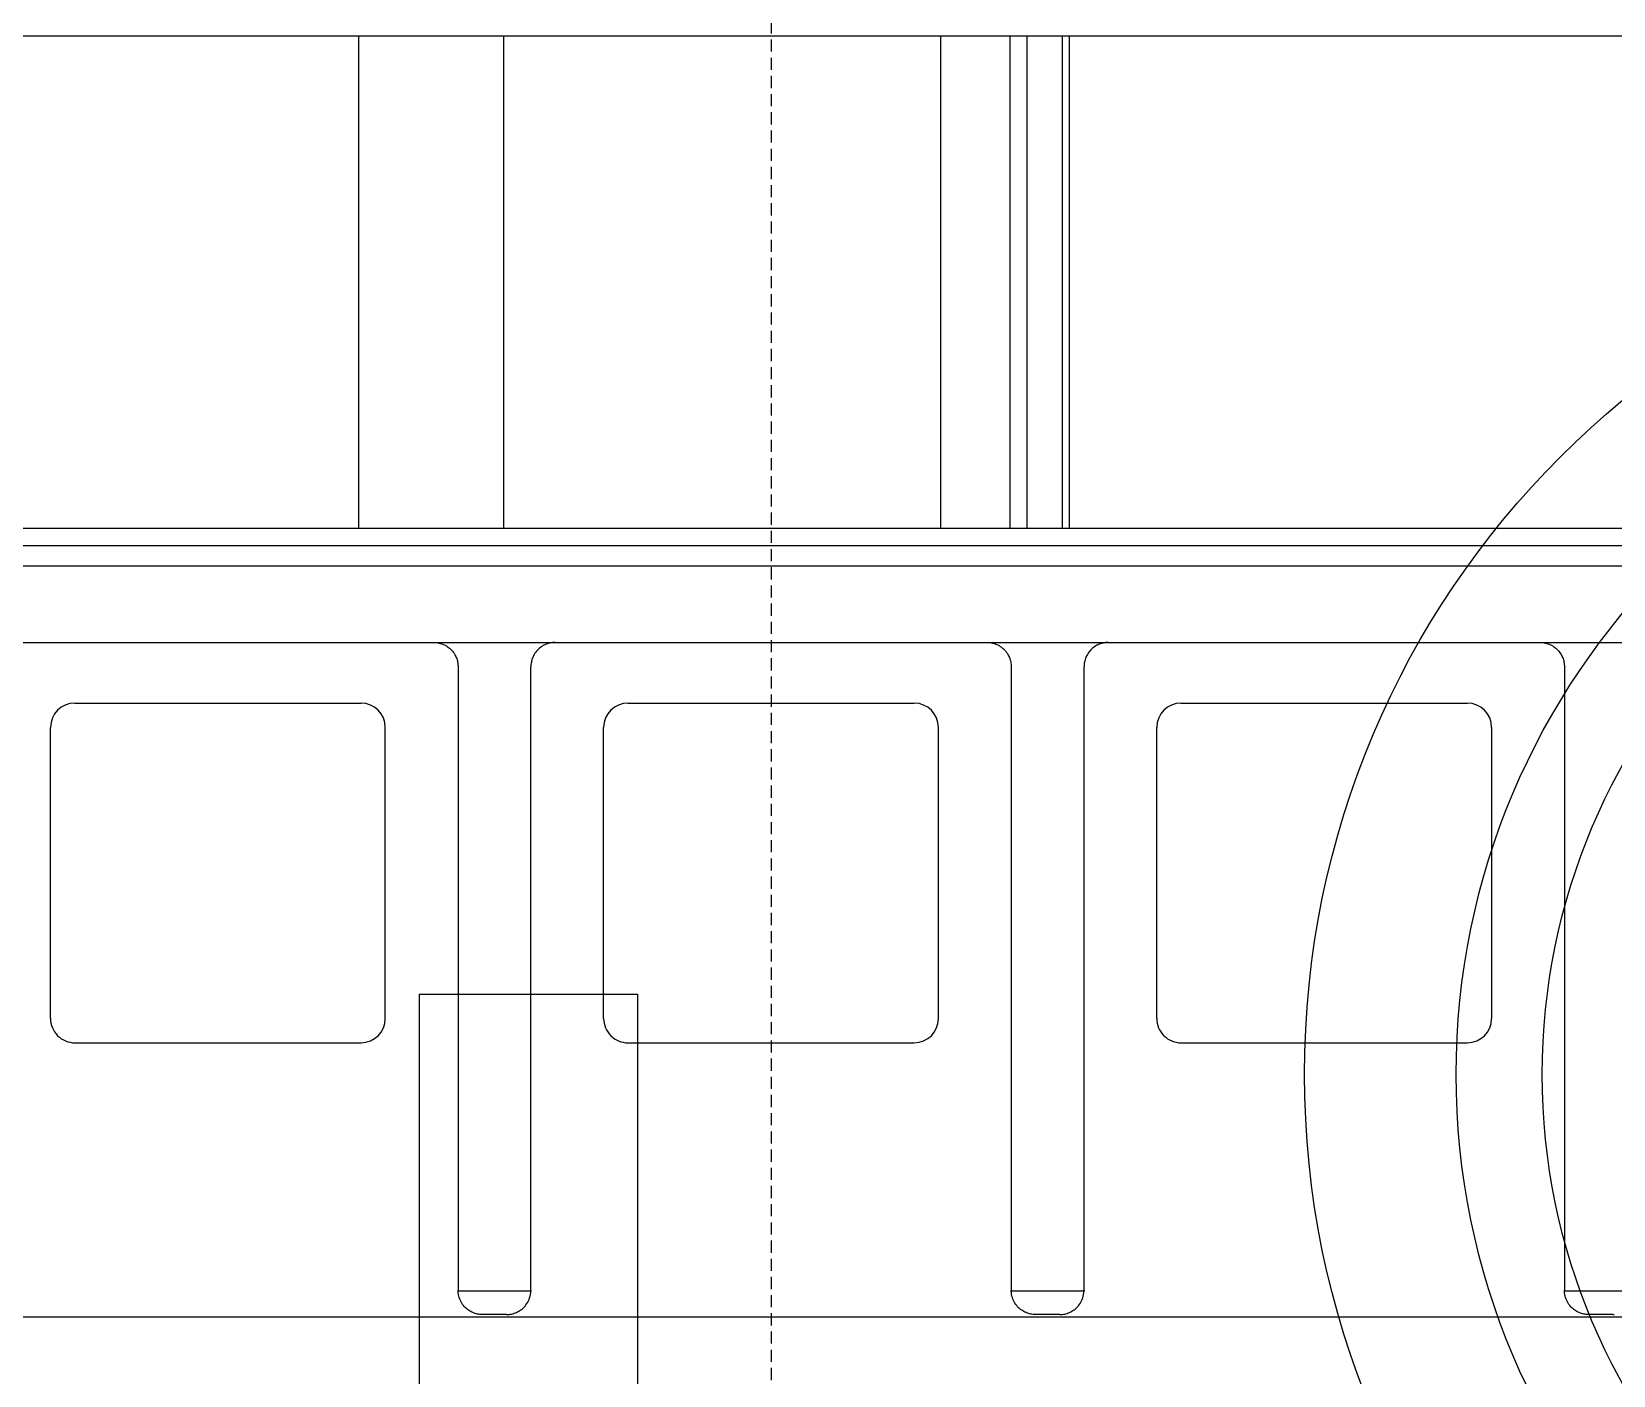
# Model space of a CAD drawing. Extents: x 0 to 226, y 0 to 271.
# Drawn here: x 82.5 to 147.7, y 83.9 to 139.3 of the extents above; entities that cross this region are included whole.
import ezdxf

# ---------------------------------------------------------------- set-up
doc = ezdxf.new("R2010")
doc.units = 0
doc.linetypes.add('DASHED', pattern=[0.75, 0.5, -0.25])
doc.layers.add('-15N-THT. THIẾT BỊ ĐÓNG MỞ', color=40, linetype='CONTINUOUS')

# ---------------------------------------------------------------- blocks, each defined once
blk = doc.blocks.new('06 - N - SC VSD CHIẾU TRÊN ATV630D30~D45N4')
at = {"layer": '-15N-THT. THIẾT BỊ ĐÓNG MỞ', "color": 6, "linetype": 'DASHED'}
blk.add_line((0, 0), (0, -271), dxfattribs=at)
at = {"layer": '-15N-THT. THIẾT BỊ ĐÓNG MỞ'}
for p, q in [((-103.5, -131.85), (104.03, -131.85)), ((-17, -131.85), (-17, -152.15)), ((-17, -131.85), (-17, -131.85)), ((-11.025, -131.85), (-11.025, -152.15)), ((6.981, -131.85), (6.981, -152.15)), ((9.837, -131.85), (9.837, -152.15)), ((10.544, -131.85), (10.544, -152.15)), ((11.993, -131.85), (11.993, -152.15)), ((12.286, -131.85), (12.286, -152.15)), ((12.286, -131.85), (12.286, -131.85)), ((101.088, -152.15), (-83.501, -152.15)), ((-17, -152.15), (-17, -152.15)), ((12.286, -152.15), (12.286, -152.15)), ((-83.501, -152.85), (101.088, -152.85)), ((77.704, -153.712), (-77.714, -153.712)), ((-83.487, -156.85), (101.088, -156.85)), ((-13.9, -156.85), (-13.9, -156.85)), ((-13.9, -156.85), (-13.845, -156.851)), ((-13.845, -156.851), (-13.791, -156.856)), ((-13.791, -156.856), (-13.737, -156.863)), ((-13.737, -156.863), (-13.683, -156.874)), ((-13.683, -156.874), (-13.63, -156.887)), ((-13.63, -156.887), (-13.578, -156.903)), ((-13.578, -156.903), (-13.527, -156.922)), ((-13.527, -156.922), (-13.477, -156.944)), ((-13.477, -156.944), (-13.428, -156.968)), ((-13.428, -156.968), (-13.381, -156.995)), ((-13.381, -156.995), (-13.335, -157.025)), ((-13.335, -157.025), (-13.291, -157.057)), ((-13.291, -157.057), (-13.249, -157.091)), ((-13.249, -157.091), (-13.208, -157.128)), ((-9.551, -157.091), (-9.592, -157.128)), ((-9.509, -157.057), (-9.551, -157.091)), ((-9.465, -157.025), (-9.509, -157.057)), ((-9.419, -156.995), (-9.465, -157.025)), ((-9.372, -156.968), (-9.419, -156.995)), ((-9.323, -156.944), (-9.372, -156.968)), ((-9.273, -156.922), (-9.323, -156.944)), ((-9.222, -156.903), (-9.273, -156.922)), ((-9.17, -156.887), (-9.222, -156.903)), ((-9.117, -156.874), (-9.17, -156.887)), ((-9.063, -156.863), (-9.117, -156.874)), ((-9.009, -156.856), (-9.063, -156.863)), ((-8.955, -156.851), (-9.009, -156.856)), ((-8.9, -156.85), (-8.955, -156.851)), ((-8.9, -156.85), (-8.9, -156.85)), ((8.9, -156.85), (8.9, -156.85)), ((8.9, -156.85), (8.958, -156.852)), ((8.958, -156.852), (9.015, -156.857)), ((9.015, -156.857), (9.072, -156.865)), ((9.072, -156.865), (9.129, -156.876)), ((9.129, -156.876), (9.184, -156.891)), ((9.184, -156.891), (9.239, -156.909)), ((9.239, -156.909), (9.293, -156.93)), ((9.293, -156.93), (9.345, -156.954)), ((9.345, -156.954), (9.396, -156.981)), ((9.396, -156.981), (9.445, -157.011)), ((9.445, -157.011), (9.492, -157.044)), ((9.492, -157.044), (9.538, -157.08)), ((9.538, -157.08), (9.581, -157.118)), ((9.581, -157.118), (9.622, -157.158)), ((13.249, -157.091), (13.208, -157.128)), ((13.291, -157.057), (13.249, -157.091)), ((13.335, -157.025), (13.291, -157.057)), ((13.381, -156.995), (13.335, -157.025)), ((13.428, -156.968), (13.381, -156.995)), ((13.477, -156.944), (13.428, -156.968)), ((13.527, -156.922), (13.477, -156.944)), ((13.578, -156.903), (13.527, -156.922)), ((13.63, -156.887), (13.578, -156.903)), ((13.683, -156.874), (13.63, -156.887)), ((13.737, -156.863), (13.683, -156.874)), ((13.791, -156.856), (13.737, -156.863)), ((13.845, -156.851), (13.791, -156.856)), ((13.9, -156.85), (13.845, -156.851)), ((13.9, -156.85), (13.9, -156.85)), ((31.7, -156.85), (31.7, -156.85)), ((31.7, -156.85), (31.755, -156.851)), ((31.755, -156.851), (31.809, -156.856)), ((31.809, -156.856), (31.863, -156.863)), ((31.863, -156.863), (31.917, -156.874)), ((31.917, -156.874), (31.97, -156.887)), ((31.97, -156.887), (32.022, -156.903)), ((32.022, -156.903), (32.073, -156.922)), ((32.073, -156.922), (32.123, -156.944)), ((32.123, -156.944), (32.172, -156.968)), ((32.172, -156.968), (32.219, -156.995)), ((32.219, -156.995), (32.265, -157.025)), ((32.265, -157.025), (32.309, -157.057)), ((32.309, -157.057), (32.351, -157.091)), ((32.351, -157.091), (32.392, -157.128)), ((-13.208, -157.128), (-13.17, -157.167)), ((-13.17, -157.167), (-13.134, -157.208)), ((-13.134, -157.208), (-13.1, -157.251)), ((-13.1, -157.251), (-13.068, -157.295)), ((-13.068, -157.295), (-13.039, -157.341)), ((-13.039, -157.341), (-13.039, -157.341)), ((-13.039, -157.341), (-13.015, -157.384)), ((-13.015, -157.384), (-12.994, -157.427)), ((-12.994, -157.427), (-12.975, -157.472)), ((-12.975, -157.472), (-12.957, -157.517)), ((-12.957, -157.517), (-12.942, -157.563)), ((-12.942, -157.563), (-12.93, -157.61)), ((-12.93, -157.61), (-12.919, -157.657)), ((-12.919, -157.657), (-12.911, -157.705)), ((-12.911, -157.705), (-12.905, -157.753)), ((-12.905, -157.753), (-12.901, -157.802)), ((-9.895, -157.753), (-9.899, -157.802)), ((-9.889, -157.705), (-9.895, -157.753)), ((-9.881, -157.657), (-9.889, -157.705)), ((-9.87, -157.61), (-9.881, -157.657)), ((-9.858, -157.563), (-9.87, -157.61)), ((-9.843, -157.517), (-9.858, -157.563)), ((-9.825, -157.472), (-9.843, -157.517)), ((-9.806, -157.427), (-9.825, -157.472)), ((-9.785, -157.384), (-9.806, -157.427)), ((-9.761, -157.341), (-9.785, -157.384)), ((-9.732, -157.295), (-9.761, -157.341)), ((-9.761, -157.341), (-9.761, -157.341)), ((-9.7, -157.251), (-9.732, -157.295)), ((-9.666, -157.208), (-9.7, -157.251)), ((-9.63, -157.167), (-9.666, -157.208)), ((-9.592, -157.128), (-9.63, -157.167)), ((9.622, -157.158), (9.661, -157.201)), ((9.661, -157.201), (9.697, -157.246)), ((9.697, -157.246), (9.73, -157.293)), ((9.73, -157.293), (9.761, -157.341)), ((9.761, -157.341), (9.761, -157.341)), ((9.761, -157.341), (9.785, -157.384)), ((9.785, -157.384), (9.806, -157.427)), ((9.806, -157.427), (9.825, -157.472)), ((9.825, -157.472), (9.843, -157.517)), ((9.843, -157.517), (9.858, -157.563)), ((9.858, -157.563), (9.87, -157.61)), ((9.87, -157.61), (9.881, -157.657)), ((9.881, -157.657), (9.889, -157.705)), ((9.889, -157.705), (9.895, -157.753)), ((9.895, -157.753), (9.899, -157.802)), ((12.905, -157.753), (12.901, -157.802)), ((12.911, -157.705), (12.905, -157.753)), ((12.919, -157.657), (12.911, -157.705)), ((12.93, -157.61), (12.919, -157.657)), ((12.942, -157.563), (12.93, -157.61)), ((12.957, -157.517), (12.942, -157.563)), ((12.975, -157.472), (12.957, -157.517)), ((12.994, -157.427), (12.975, -157.472)), ((13.015, -157.384), (12.994, -157.427)), ((13.039, -157.341), (13.015, -157.384)), ((13.068, -157.295), (13.039, -157.341)), ((13.039, -157.341), (13.039, -157.341)), ((13.1, -157.251), (13.068, -157.295)), ((13.134, -157.208), (13.1, -157.251)), ((13.17, -157.167), (13.134, -157.208)), ((13.208, -157.128), (13.17, -157.167)), ((32.392, -157.128), (32.43, -157.167)), ((32.43, -157.167), (32.466, -157.208)), ((32.466, -157.208), (32.5, -157.251)), ((32.5, -157.251), (32.532, -157.295)), ((32.532, -157.295), (32.561, -157.341)), ((32.561, -157.341), (32.561, -157.341)), ((32.561, -157.341), (32.585, -157.384)), ((32.585, -157.384), (32.606, -157.427)), ((32.606, -157.427), (32.625, -157.472)), ((32.625, -157.472), (32.643, -157.517)), ((32.643, -157.517), (32.658, -157.563)), ((32.658, -157.563), (32.671, -157.61)), ((32.671, -157.61), (32.681, -157.657)), ((32.681, -157.657), (32.689, -157.705)), ((32.689, -157.705), (32.695, -157.753)), ((32.695, -157.753), (32.699, -157.802)), ((-12.901, -157.802), (-12.9, -157.85)), ((-12.9, -157.85), (-12.9, -183.55)), ((-12.9, -157.85), (-12.9, -157.85)), ((-9.899, -157.802), (-9.9, -157.85)), ((-9.9, -157.85), (-9.9, -157.85)), ((-9.9, -183.55), (-9.9, -157.85)), ((9.899, -157.802), (9.9, -157.85)), ((9.9, -157.85), (9.9, -183.55)), ((9.9, -157.85), (9.9, -157.85)), ((12.901, -157.802), (12.9, -157.85)), ((12.9, -157.85), (12.9, -157.85)), ((12.9, -183.55), (12.9, -157.85)), ((32.699, -157.802), (32.7, -157.85)), ((32.7, -157.85), (32.7, -183.55)), ((32.7, -157.85), (32.7, -157.85)), ((-28.7, -159.35), (-28.7, -159.35)), ((-28.7, -159.35), (-16.9, -159.35)), ((-16.9, -159.35), (-16.9, -159.35)), ((-5.9, -159.35), (-5.9, -159.35)), ((-5.9, -159.35), (5.9, -159.35)), ((5.9, -159.35), (5.9, -159.35)), ((16.9, -159.35), (16.9, -159.35)), ((16.9, -159.35), (28.7, -159.35)), ((28.7, -159.35), (28.7, -159.35)), ((-29.7, -172.35), (-29.7, -160.35)), ((-29.7, -160.35), (-29.7, -160.35)), ((-15.9, -160.35), (-15.9, -160.35)), ((-15.9, -172.35), (-15.9, -160.35)), ((-6.9, -172.35), (-6.9, -160.35)), ((-6.9, -160.35), (-6.9, -160.35)), ((6.9, -160.35), (6.9, -160.35)), ((6.9, -172.35), (6.9, -160.35)), ((15.9, -172.35), (15.9, -160.35)), ((15.9, -160.35), (15.9, -160.35)), ((29.7, -160.35), (29.7, -160.35)), ((29.7, -160.35), (29.7, -172.35)), ((-14.5, -171.35), (-5.5, -171.35)), ((-14.5, -171.35), (-14.5, -195.35)), ((-5.5, -171.35), (-5.5, -195.35)), ((-29.7, -172.35), (-29.7, -172.35)), ((-15.9, -172.35), (-15.9, -172.35)), ((-6.9, -172.35), (-6.9, -172.35)), ((6.9, -172.35), (6.9, -172.35)), ((15.9, -172.35), (15.9, -172.35)), ((29.7, -172.35), (29.7, -172.35)), ((-28.7, -173.35), (-16.9, -173.35)), ((-28.7, -173.35), (-28.7, -173.35)), ((-16.9, -173.35), (-16.9, -173.35)), ((-5.9, -173.35), (-5.9, -173.35)), ((-5.9, -173.35), (5.9, -173.35)), ((5.9, -173.35), (5.9, -173.35)), ((16.9, -173.35), (16.9, -173.35)), ((16.9, -173.35), (28.7, -173.35)), ((28.7, -173.35), (28.7, -173.35)), ((22, -174.65), (22, -174.65)), ((28.25, -174.65), (28.25, -174.65)), ((31.8, -174.65), (31.8, -174.65)), ((-12.9, -183.55), (-12.9, -183.55)), ((-12.9, -183.555), (-12.9, -183.55)), ((-12.9, -183.56), (-12.9, -183.555)), ((-12.9, -183.565), (-12.9, -183.56)), ((-12.9, -183.57), (-12.9, -183.565)), ((-12.9, -183.575), (-12.9, -183.57)), ((-12.9, -183.58), (-12.9, -183.575)), ((-12.899, -183.585), (-12.9, -183.58)), ((-12.895, -183.654), (-12.899, -183.585)), ((-9.901, -183.585), (-12.899, -183.585)), ((-12.885, -183.722), (-12.895, -183.654)), ((-12.871, -183.788), (-12.885, -183.722)), ((-12.853, -183.852), (-12.871, -183.788)), ((-12.832, -183.915), (-12.853, -183.852)), ((-9.95, -183.863), (-9.931, -183.796)), ((-9.931, -183.796), (-9.916, -183.727)), ((-9.916, -183.727), (-9.906, -183.657)), ((-9.906, -183.657), (-9.901, -183.585)), ((-9.9, -183.58), (-9.901, -183.585)), ((-9.9, -183.55), (-9.9, -183.55)), ((-9.9, -183.55), (-9.9, -183.555)), ((-9.9, -183.555), (-9.9, -183.56)), ((-9.9, -183.56), (-9.9, -183.565)), ((-9.9, -183.565), (-9.9, -183.57)), ((-9.9, -183.57), (-9.9, -183.575)), ((-9.9, -183.575), (-9.9, -183.58)), ((9.9, -183.55), (9.9, -183.55)), ((9.9, -183.555), (9.9, -183.55)), ((9.9, -183.56), (9.9, -183.555)), ((9.9, -183.565), (9.9, -183.56)), ((9.9, -183.57), (9.9, -183.565)), ((9.9, -183.575), (9.9, -183.57)), ((9.9, -183.58), (9.9, -183.575)), ((9.901, -183.585), (9.9, -183.58)), ((9.905, -183.654), (9.901, -183.585)), ((12.899, -183.585), (9.901, -183.585)), ((9.915, -183.722), (9.905, -183.654)), ((9.929, -183.788), (9.915, -183.722)), ((9.947, -183.852), (9.929, -183.788)), ((9.968, -183.915), (9.947, -183.852)), ((12.85, -183.863), (12.869, -183.796)), ((12.869, -183.796), (12.884, -183.727)), ((12.884, -183.727), (12.894, -183.657)), ((12.894, -183.657), (12.899, -183.585)), ((12.9, -183.58), (12.899, -183.585)), ((12.9, -183.55), (12.9, -183.55)), ((12.9, -183.55), (12.9, -183.555)), ((12.9, -183.555), (12.9, -183.56)), ((12.9, -183.56), (12.9, -183.565)), ((12.9, -183.565), (12.9, -183.57)), ((12.9, -183.57), (12.9, -183.575)), ((12.9, -183.575), (12.9, -183.58)), ((32.7, -183.55), (32.7, -183.55)), ((32.7, -183.555), (32.7, -183.55)), ((32.7, -183.56), (32.7, -183.555)), ((32.7, -183.565), (32.7, -183.56)), ((32.7, -183.57), (32.7, -183.565)), ((32.7, -183.575), (32.7, -183.57)), ((32.7, -183.58), (32.7, -183.575)), ((32.701, -183.585), (32.7, -183.58)), ((32.705, -183.654), (32.701, -183.585)), ((35.699, -183.585), (32.701, -183.585)), ((32.715, -183.722), (32.705, -183.654)), ((32.729, -183.788), (32.715, -183.722)), ((32.747, -183.852), (32.729, -183.788)), ((32.769, -183.915), (32.747, -183.852)), ((-12.806, -183.974), (-12.832, -183.915)), ((-12.777, -184.03), (-12.806, -183.974)), ((-12.746, -184.084), (-12.777, -184.03)), ((-12.712, -184.134), (-12.746, -184.084)), ((-12.676, -184.182), (-12.712, -184.134)), ((-12.637, -184.226), (-12.676, -184.182)), ((-12.598, -184.267), (-12.637, -184.226)), ((-12.556, -184.304), (-12.598, -184.267)), ((-12.514, -184.339), (-12.556, -184.304)), ((-12.47, -184.371), (-12.514, -184.339)), ((-12.426, -184.4), (-12.47, -184.371)), ((-12.381, -184.427), (-12.426, -184.4)), ((-12.335, -184.451), (-12.381, -184.427)), ((-12.288, -184.472), (-12.335, -184.451)), ((-12.241, -184.49), (-12.288, -184.472)), ((-12.193, -184.506), (-12.241, -184.49)), ((-12.145, -184.52), (-12.193, -184.506)), ((-10.646, -184.517), (-10.596, -184.503)), ((-10.596, -184.503), (-10.547, -184.486)), ((-10.547, -184.486), (-10.498, -184.466)), ((-10.498, -184.466), (-10.45, -184.443)), ((-10.45, -184.443), (-10.402, -184.417)), ((-10.402, -184.417), (-10.356, -184.389)), ((-10.356, -184.389), (-10.31, -184.357)), ((-10.31, -184.357), (-10.265, -184.323)), ((-10.265, -184.323), (-10.222, -184.285)), ((-10.222, -184.285), (-10.18, -184.244)), ((-10.18, -184.244), (-10.139, -184.199)), ((-10.139, -184.199), (-10.101, -184.152)), ((-10.101, -184.152), (-10.065, -184.1)), ((-10.065, -184.1), (-10.031, -184.046)), ((-10.031, -184.046), (-10.001, -183.988)), ((-10.001, -183.988), (-9.973, -183.927)), ((-9.973, -183.927), (-9.95, -183.863)), ((9.994, -183.974), (9.968, -183.915)), ((10.023, -184.03), (9.994, -183.974)), ((10.054, -184.084), (10.023, -184.03)), ((10.088, -184.134), (10.054, -184.084)), ((10.124, -184.182), (10.088, -184.134)), ((10.163, -184.226), (10.124, -184.182)), ((10.202, -184.267), (10.163, -184.226)), ((10.244, -184.304), (10.202, -184.267)), ((10.286, -184.339), (10.244, -184.304)), ((10.33, -184.371), (10.286, -184.339)), ((10.374, -184.4), (10.33, -184.371)), ((10.419, -184.427), (10.374, -184.4)), ((10.465, -184.451), (10.419, -184.427)), ((10.512, -184.472), (10.465, -184.451)), ((10.559, -184.49), (10.512, -184.472)), ((10.607, -184.506), (10.559, -184.49)), ((10.655, -184.52), (10.607, -184.506)), ((12.154, -184.517), (12.204, -184.503)), ((12.204, -184.503), (12.253, -184.486)), ((12.253, -184.486), (12.302, -184.466)), ((12.302, -184.466), (12.35, -184.443)), ((12.35, -184.443), (12.398, -184.417)), ((12.398, -184.417), (12.444, -184.389)), ((12.444, -184.389), (12.49, -184.357)), ((12.49, -184.357), (12.535, -184.323)), ((12.535, -184.323), (12.578, -184.285)), ((12.578, -184.285), (12.62, -184.244)), ((12.62, -184.244), (12.661, -184.199)), ((12.661, -184.199), (12.699, -184.152)), ((12.699, -184.152), (12.735, -184.1)), ((12.735, -184.1), (12.769, -184.046)), ((12.769, -184.046), (12.799, -183.988)), ((12.799, -183.988), (12.827, -183.927)), ((12.827, -183.927), (12.85, -183.863)), ((32.794, -183.974), (32.769, -183.915)), ((32.823, -184.03), (32.794, -183.974)), ((32.854, -184.084), (32.823, -184.03)), ((32.888, -184.134), (32.854, -184.084)), ((32.924, -184.182), (32.888, -184.134)), ((32.963, -184.226), (32.924, -184.182)), ((33.002, -184.267), (32.963, -184.226)), ((33.044, -184.304), (33.002, -184.267)), ((33.086, -184.339), (33.044, -184.304)), ((33.13, -184.371), (33.086, -184.339)), ((33.174, -184.4), (33.13, -184.371)), ((33.219, -184.427), (33.174, -184.4)), ((33.265, -184.451), (33.219, -184.427)), ((33.312, -184.472), (33.265, -184.451)), ((33.359, -184.49), (33.312, -184.472)), ((33.407, -184.506), (33.359, -184.49)), ((33.455, -184.52), (33.407, -184.506)), ((-83.471, -184.65), (101.088, -184.65)), ((-12.097, -184.53), (-12.145, -184.52)), ((-12.048, -184.539), (-12.097, -184.53)), ((-11.999, -184.545), (-12.048, -184.539)), ((-11.95, -184.549), (-11.999, -184.545)), ((-11.902, -184.55), (-11.95, -184.549)), ((-10.898, -184.55), (-11.902, -184.55)), ((-11.9, -184.55), (-11.9, -184.55)), ((-10.9, -184.55), (-10.9, -184.55)), ((-10.898, -184.55), (-10.848, -184.549)), ((-10.848, -184.549), (-10.797, -184.545)), ((-10.797, -184.545), (-10.747, -184.538)), ((-10.747, -184.538), (-10.696, -184.529)), ((-10.696, -184.529), (-10.646, -184.517)), ((10.703, -184.53), (10.655, -184.52)), ((10.752, -184.539), (10.703, -184.53)), ((10.801, -184.545), (10.752, -184.539)), ((10.85, -184.549), (10.801, -184.545)), ((10.898, -184.55), (10.85, -184.549)), ((11.902, -184.55), (10.898, -184.55)), ((10.9, -184.55), (10.9, -184.55)), ((11.9, -184.55), (11.9, -184.55)), ((11.902, -184.55), (11.952, -184.549)), ((11.952, -184.549), (12.003, -184.545)), ((12.003, -184.545), (12.053, -184.538)), ((12.053, -184.538), (12.104, -184.529)), ((12.104, -184.529), (12.154, -184.517)), ((33.503, -184.53), (33.455, -184.52)), ((33.552, -184.539), (33.503, -184.53)), ((33.601, -184.545), (33.552, -184.539)), ((33.65, -184.549), (33.601, -184.545)), ((33.698, -184.55), (33.65, -184.549)), ((34.702, -184.55), (33.698, -184.55)), ((33.7, -184.55), (33.7, -184.55)), ((34.7, -184.55), (34.7, -184.55)), ((34.702, -184.55), (34.752, -184.549))]:
    blk.add_line(p, q, dxfattribs=at)
for centre, radius in [((57.99, -174.65), 36), ((57.99, -174.65), 29.75), ((57.99, -174.65), 26.2), ((-58, -218.65), 36)]:
    blk.add_circle(centre, radius, dxfattribs=at)
for centre, start, end in [((-28.7, -160.35), 89.99998, 179.99998), ((-16.9, -160.35), 0, 89.99998), ((-5.9, -160.35), 89.99998, 179.99998), ((5.9, -160.35), 0, 89.99998), ((16.9, -160.35), 89.99998, 179.99998), ((28.7, -160.35), 0, 89.99998), ((-28.7, -172.35), 179.99998, 270.00002), ((-16.9, -172.35), 270.00002, 0), ((-5.9, -172.35), 179.99998, 270.00002), ((5.9, -172.35), 270.00002, 0), ((16.9, -172.35), 179.99998, 270.00002), ((28.7, -172.35), 270.00002, 0)]:
    blk.add_arc(centre, 1, start, end, dxfattribs=at)

msp = doc.modelspace()

# ---------------------------------------------------------------- block references
msp.add_blockref('06 - N - SC VSD CHIẾU TRÊN ATV630D30~D45N4', (113.005, 271))

doc.saveas('drawing.dxf')
